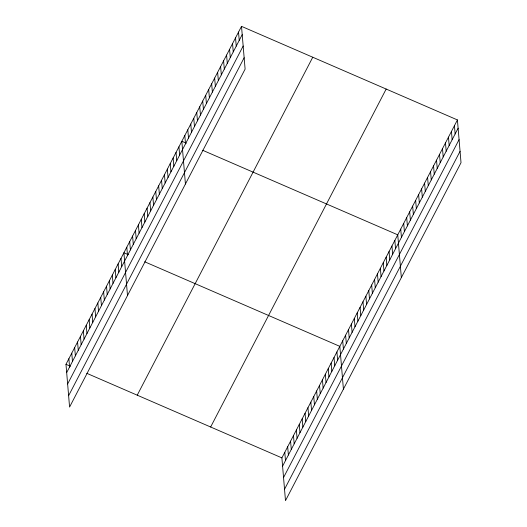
<?xml version="1.0" encoding="UTF-8"?>
<svg xmlns="http://www.w3.org/2000/svg" width="527" height="527" viewBox="0 0 527 527"><rect width="100%" height="100%" fill="white"/><g stroke="black" fill="none" stroke-linecap="round" stroke-linejoin="round"><path stroke-width="0.79" d="M241.511 26.35L245.108 69.116L69.577 407.068L65.98 364.302L241.511 26.35L457.423 119.932L461.02 162.698L285.489 500.65L281.892 457.884L457.423 119.932M66.679 372.589L242.209 34.644M67.634 383.972L243.164 46.02M68.622 395.691L244.146 57.739M137.237 395.184L312.761 57.232M210.642 427.002L386.172 89.05M282.591 466.171L458.121 128.219M283.546 477.548L459.076 139.596M284.534 489.273L460.064 151.321M186.288 143.186L181.835 141.256L185.425 184.022M202.612 150.261L397.747 234.831L401.337 277.604M128.364 254.706L123.911 252.776L127.501 295.548M144.688 261.787L339.823 346.358L343.413 389.124M65.98 364.302L70.434 366.232M86.764 373.307L281.892 457.884M454.439 125.676L455.137 133.963M451.455 131.421L452.153 139.708M448.47 137.165L449.169 145.459M445.486 142.909L446.185 151.203M442.502 148.654L443.2 156.947M439.525 154.398L440.216 162.691M436.54 160.149L437.232 168.436M433.556 165.893L434.248 174.18M430.572 171.637L431.264 179.924M427.588 177.382L428.28 185.675M424.604 183.126L425.296 191.42M421.62 188.87L422.311 197.164M418.636 194.615L419.327 202.908M415.651 200.365L416.343 208.652M412.667 206.11L413.359 214.397M409.683 211.854L410.375 220.141M406.699 217.598L407.391 225.885M403.715 223.343L404.407 231.636M400.731 229.087L401.422 237.381M394.848 240.411L395.546 248.698M391.95 245.984L392.648 254.277M389.058 251.563L389.749 259.851M386.159 257.136L386.858 265.43M383.261 262.716L383.959 271.003M380.369 268.289L381.067 276.583M377.47 273.869L378.169 282.156M374.578 279.442L375.27 287.735M371.68 285.021L372.378 293.308M368.781 290.594L369.48 298.888M365.89 296.174L366.581 304.461M362.991 301.747L363.689 310.041M360.093 307.327L360.791 315.614M357.201 312.9L357.892 321.193M354.302 318.479L355 326.766M351.404 324.052L352.102 332.346M348.512 329.625L349.203 337.919M345.613 335.205L346.311 343.499M342.715 340.778L343.413 349.072M336.924 351.931L337.623 360.224M334.026 357.51L334.724 365.797M331.134 363.083L331.826 371.377M328.235 368.663L328.934 376.95M325.337 374.236L326.035 382.53M322.445 379.815L323.137 388.103M319.546 385.389L320.245 393.682M316.648 390.968L317.346 399.255M313.756 396.541L314.448 404.835M310.858 402.121L311.556 410.408M307.959 407.694L308.657 415.987M305.067 413.273L305.759 421.56M302.169 418.846L302.867 427.14M299.27 424.426L299.968 432.713M296.378 429.999L297.07 438.293M293.48 435.579L294.178 443.866M290.581 441.152L291.279 449.445M287.689 446.731L288.381 455.018M284.791 452.304L285.489 460.598M238.527 32.094L239.225 40.388M235.543 37.839L236.241 46.132M232.559 43.583L233.257 51.877M229.574 49.334L230.273 57.621M226.59 55.078L227.289 63.365M223.606 60.822L224.304 69.109M220.622 66.567L221.32 74.854M217.638 72.311L218.336 80.605M214.66 78.055L215.352 86.349M211.676 83.8L212.368 92.093M208.692 89.544L209.384 97.838M205.708 95.295L206.4 103.582M202.724 101.039L203.415 109.326M199.74 106.783L200.431 115.07M196.755 112.528L197.447 120.821M193.771 118.272L194.463 126.566M190.787 124.016L191.479 132.31M187.803 129.761L188.495 138.054M184.819 135.505L185.511 143.799M178.936 146.829L179.635 155.122M176.038 152.408L176.736 160.695M173.146 157.981L173.838 166.275M170.247 163.561L170.946 171.848M167.349 169.134L168.047 177.428M164.457 174.714L165.149 183.001M161.558 180.287L162.257 188.58M158.66 185.86L159.358 194.153M155.768 191.439L156.46 199.733M152.87 197.012L153.568 205.306M149.971 202.592L150.669 210.879M147.079 208.165L147.777 216.459M144.181 213.745L144.879 222.032M141.289 219.318L141.98 227.611M138.39 224.897L139.088 233.184M135.492 230.47L136.19 238.764M132.6 236.05L133.291 244.337M129.701 241.623L130.4 249.917M126.803 247.203L127.501 255.49M121.012 258.355L121.711 266.642M118.114 263.928L118.812 272.222M115.222 269.508L115.914 277.795M112.323 275.081L113.022 283.374M109.425 280.66L110.123 288.948M106.533 286.233L107.225 294.527M103.635 291.813L104.333 300.1M100.736 297.386L101.434 305.68M97.844 302.966L98.536 311.253M94.946 308.539L95.644 316.832M92.047 314.118L92.745 322.405M89.155 319.691L89.847 327.985M86.257 325.264L86.955 333.558M83.358 330.844L84.056 339.138M80.466 336.417L81.158 344.711M77.568 341.997L78.266 350.284M74.669 347.57L75.368 355.863M71.777 353.149L72.469 361.436M68.879 358.722L69.577 367.016"/></g></svg>
